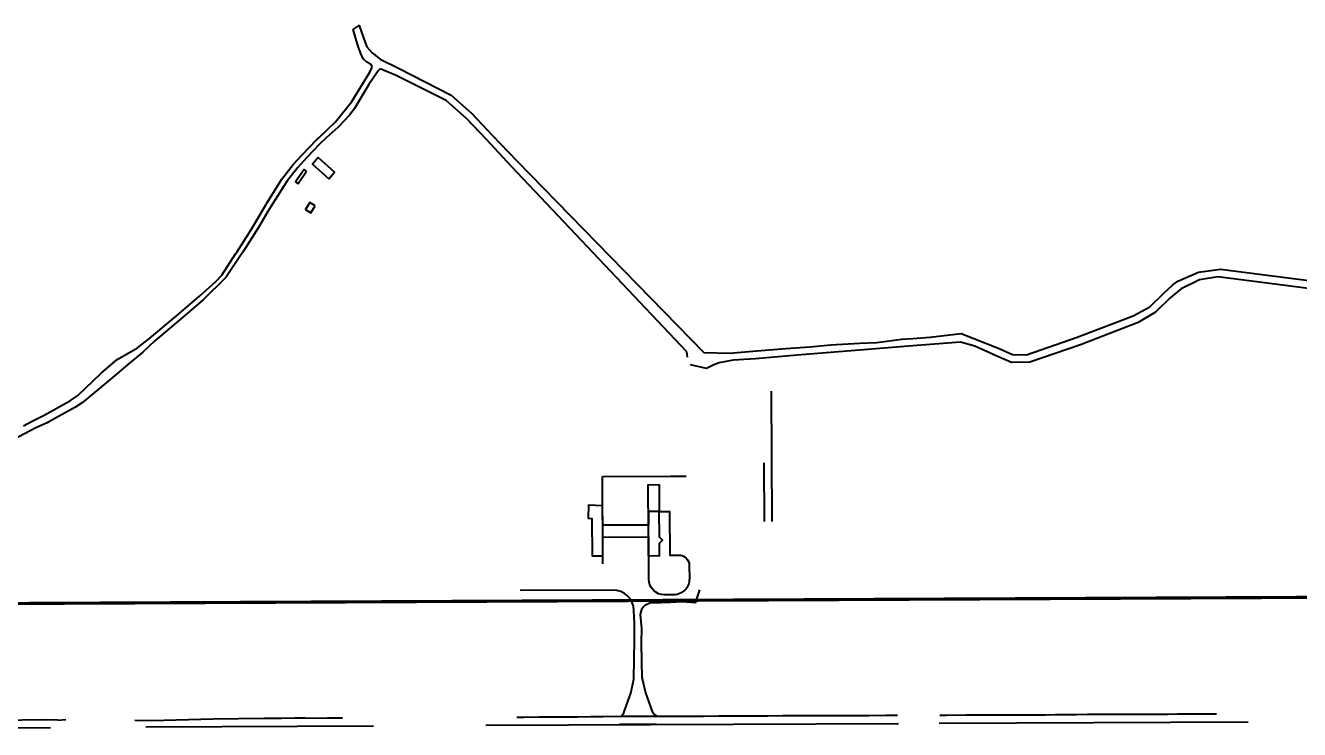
# Model space of a CAD drawing. Header units: metres. Extents: x 428 to 3974, y -4076 to 3914.
# Drawn here: x 898.353 to 898.875, y -366.412 to -366.124 of the extents above; entities that cross this region are included whole.
import ezdxf

# ---------------------------------------------------------------- set-up
doc = ezdxf.new("R2010")
doc.units = ezdxf.units.M
doc.header["$MEASUREMENT"] = 0
for name, color, linetype, lineweight in [('C-BLDG', 253, 'Continuous', 5), ('C-CLER-AERO', 253, 'Continuous', 5), ('C-ROAD-AIRF', 253, 'Continuous', 5), ('C-ROAD-LAND', 253, 'Continuous', 9), ('C-RUNN', 253, 'Continuous', 5), ('C-SHLD', 253, 'Continuous', 5)]:
    doc.layers.add(name, color=color, linetype=linetype, lineweight=lineweight)
doc.styles.add('ADPI R', font='swiss.ttf')
doc.linetypes.add('OLS', pattern='A,4,-2,4,-2,["OLS",ADPI R,S=1.2,R=0,X=-1.7,Y=-0.5],-2,4,-2,4,-2', length=26)

msp = doc.modelspace()

# ---------------------------------------------------------------- linework, layer by layer
at = {"layer": 'C-BLDG', "lineweight": 40}
for points in [[(898.47271, -366.17776), (898.4704, -366.18046), (898.47709, -366.18649), (898.47941, -366.18379)], [(898.46796, -366.18328), (898.46694, -366.18258), (898.46345, -366.18769), (898.46447, -366.18839)], [(898.4715, -366.19749), (898.46928, -366.19616), (898.46756, -366.19906), (898.46978, -366.20038)], [(898.61261, -366.32295), (898.60815, -366.32297), (898.60819, -366.3286), (898.58946, -366.32863), (898.58937, -366.32067), (898.58355, -366.32042), (898.58351, -366.3257), (898.58495, -366.32585), (898.58505, -366.34118), (898.58951, -366.34117), (898.58947, -366.33346), (898.60817, -366.33334), (898.60824, -366.34109), (898.61267, -366.34111), (898.61265, -366.33599), (898.61391, -366.33472), (898.61269, -366.3335)]]:
    msp.add_lwpolyline(points, close=True, dxfattribs=at)
at = {"layer": 'C-CLER-AERO', "linetype": 'OLS', "lineweight": 40, "const_width": 0.0013, "flags": 128}
msp.add_lwpolyline([(897.97941, -366.36248), (899.30065, -366.35622), (899.30124, -366.47751), (897.97998, -366.48377), (897.97941, -366.36248)], close=True, dxfattribs=at)
at = {"layer": 'C-ROAD-AIRF', "lineweight": 40}
for p, q in [((898.65845, -366.27362), (898.65875, -366.32706)), ((898.65572, -366.32707), (898.65558, -366.30304)), ((898.58934, -366.30859), (898.61706, -366.30846)), ((898.58951, -366.34443), (898.58934, -366.30859)), ((898.61706, -366.30846), (898.62366, -366.30843)), ((898.61153, -366.41039), (898.59637, -366.41046))]:
    msp.add_line(p, q, dxfattribs=at)
msp.add_lwpolyline([(898.61256, -366.31197), (898.61261, -366.32295), (898.61686, -366.32299), (898.61694, -366.3409), (898.62057, -366.34089, -0.414214), (898.62492, -366.3452), (898.62495, -366.35067, -0.414241), (898.61848, -366.35719), (898.61481, -366.35721, -0.414186), (898.60829, -366.35074), (898.6081, -366.31199)], format="xyb", close=True, dxfattribs=at)
msp.add_lwpolyline([(898.59697, -366.40705), (898.59805, -366.40558), (898.59916, -366.40247), (898.60096, -366.39755), (898.60224, -366.39182), (898.60232, -366.38345), (898.6024, -366.37572), (898.60245, -366.36892), (898.60224, -366.36357, 0.404374), (898.59354, -366.35524), (898.55558, -366.35542)], format="xyb", dxfattribs=at)
for points in [[(898.62744, -366.36043), (898.6293, -366.35515)], [(898.62744, -366.36043), (898.62205, -366.35999), (898.61709, -366.36037), (898.61338, -366.36041), (898.60955, -366.36041), (898.60899, -366.36042), (898.60673, -366.3616), (898.60633, -366.36196), (898.6053, -366.36326), (898.60484, -366.3653), (898.60531, -366.37096), (898.60524, -366.37668), (898.6053, -366.38476), (898.60544, -366.391), (898.60696, -366.39737), (898.60967, -366.40508), (898.61065, -366.40633), (898.61174, -366.40717)]]:
    msp.add_lwpolyline(points, dxfattribs=at)
at = {"layer": 'C-ROAD-LAND', "lineweight": 40}
for p, q in [((898.49821, -366.14132), (898.4973, -366.14212)), ((898.50474, -366.1441), (898.49821, -366.14132)), ((898.4973, -366.14212), (898.49353, -366.14772)), ((898.52529, -366.15432), (898.50474, -366.1441)), ((898.49353, -366.14772), (898.48757, -366.1576)), ((898.48757, -366.1576), (898.48569, -366.16016)), ((898.53355, -366.16167), (898.52529, -366.15432)), ((898.48569, -366.16016), (898.48089, -366.1652)), ((898.5418, -366.17038), (898.53355, -366.16167)), ((898.48089, -366.1652), (898.47607, -366.16957)), ((898.4733, -366.17219), (898.4681, -366.17765)), ((898.47607, -366.16957), (898.4733, -366.17219)), ((898.552, -366.18136), (898.5418, -366.17038)), ((898.4681, -366.17765), (898.46435, -366.18179)), ((898.46435, -366.18179), (898.46013, -366.18715)), ((898.62392, -366.25742), (898.552, -366.18136)), ((898.46013, -366.18715), (898.4586, -366.18949)), ((898.4586, -366.18949), (898.45352, -366.19761)), ((898.45352, -366.19761), (898.45209, -366.19986)), ((898.45209, -366.19986), (898.44827, -366.20647)), ((898.44827, -366.20647), (898.44206, -366.21618)), ((898.44055, -366.21828), (898.43488, -366.22691)), ((898.44206, -366.21618), (898.44055, -366.21828)), ((898.43488, -366.22691), (898.42551, -366.23612)), ((898.8341, -366.22794), (898.82658, -366.23165)), ((898.84167, -366.22672), (898.8341, -366.22794)), ((898.88804, -366.23259), (898.84167, -366.22672)), ((898.82218, -366.23534), (898.81618, -366.24123)), ((898.82658, -366.23165), (898.82218, -366.23534)), ((898.42551, -366.23612), (898.41629, -366.24406)), ((898.81618, -366.24123), (898.80898, -366.2454)), ((898.41629, -366.24406), (898.40576, -366.25296)), ((898.80898, -366.2454), (898.78536, -366.25452)), ((898.40576, -366.25296), (898.40085, -366.25759)), ((898.69632, -366.25666), (898.68452, -366.25755)), ((898.71657, -366.25503), (898.69632, -366.25666)), ((898.73614, -366.25347), (898.71657, -366.25503)), ((898.742, -366.25507), (898.73614, -366.25347)), ((898.75074, -366.25911), (898.742, -366.25507)), ((898.78536, -366.25452), (898.7646, -366.26174)), ((898.39551, -366.26195), (898.38738, -366.26884)), ((898.40085, -366.25759), (898.39551, -366.26195)), ((898.62424, -366.2597), (898.62392, -366.25742)), ((898.63713, -366.26202), (898.63496, -366.26284)), ((898.64299, -366.26087), (898.63713, -366.26202)), ((898.65206, -366.26027), (898.64299, -366.26087)), ((898.6692, -366.25882), (898.65206, -366.26027)), ((898.68452, -366.25755), (898.6692, -366.25882)), ((898.75705, -366.2619), (898.75074, -366.25911)), ((898.7646, -366.26174), (898.75705, -366.2619)), ((898.63202, -366.2643), (898.62545, -366.26274)), ((898.63496, -366.26284), (898.63202, -366.2643)), ((898.38738, -366.26884), (898.3761, -366.27828)), ((898.37294, -366.28025), (898.36234, -366.28615)), ((898.3761, -366.27828), (898.37294, -366.28025)), ((898.36158, -366.28663), (898.35701, -366.2887)), ((898.36234, -366.28615), (898.36158, -366.28663)), ((898.35701, -366.2887), (898.33367, -366.30092))]:
    msp.add_line(p, q, dxfattribs=at)
msp.add_lwpolyline([(898.35188, -366.28782), (898.35545, -366.28588), (898.36043, -366.28339), (898.3711, -366.27738), (898.3742, -366.27535), (898.38371, -366.26619), (898.39037, -366.26057), (898.39859, -366.25581), (898.40368, -366.25183), (898.41454, -366.24284), (898.4241, -366.2346), (898.4308, -366.22863), (898.43325, -366.22594), (898.4388, -366.2173), (898.43935, -366.2165), (898.4451, -366.20754), (898.44633, -366.20548), (898.45036, -366.19875), (898.45164, -366.19649), (898.45684, -366.18809), (898.45769, -366.18667), (898.46244, -366.18059), (898.46617, -366.17658), (898.47209, -366.17047), (898.47276, -366.16986), (898.47331, -366.16932), (898.47986, -366.16311), (898.48656, -366.15468), (898.49388, -366.14263), (898.4947, -366.14087), (898.49475, -366.14014), (898.49422, -366.13939), (898.49274, -366.13862), (898.49121, -366.13718), (898.49018, -366.13504), (898.48917, -366.13217), (898.48709, -366.12519), (898.48954, -366.12352), (898.49148, -366.12904), (898.49267, -366.13234), (898.49488, -366.13473), (898.49813, -366.13736), (898.50569, -366.141), (898.5273, -366.15212), (898.53557, -366.15949), (898.54408, -366.16858), (898.55415, -366.17908), (898.63088, -366.25777), (898.64144, -366.25797), (898.65098, -366.25723), (898.65601, -366.25684), (898.66449, -366.25614), (898.6743, -366.25537), (898.68297, -366.2546), (898.69493, -366.25394), (898.70185, -366.25366), (898.71215, -366.25222), (898.71667, -366.25196), (898.72377, -366.25149), (898.73648, -366.24992), (898.75199, -366.25603), (898.75745, -366.25859), (898.7632, -366.25868), (898.78402, -366.2515), (898.80702, -366.24273), (898.81373, -366.23905), (898.8195, -366.2334), (898.82319, -366.22997), (898.82534, -366.22852), (898.83382, -366.22476), (898.84272, -366.22349), (898.89075, -366.22967)], dxfattribs=at)
at = {"layer": 'C-RUNN', "lineweight": 40, "ltscale": 0.1}
for points in [[(898.2019, -366.41233), (898.36298, -366.41156)], [(898.40201, -366.41138), (898.49549, -366.41094)], [(898.54147, -366.41072), (898.71066, -366.40992)], [(898.72743, -366.40984), (898.85414, -366.40924)]]:
    msp.add_lwpolyline(points, dxfattribs=at)
at = {"layer": 'C-SHLD', "lineweight": 40}
for points in [[(898.36582, -366.40868), (898.36927, -366.40828)], [(898.48265, -366.40783), (898.47661, -366.40784), (898.47228, -366.40788), (898.46748, -366.40785), (898.463, -366.40783), (898.45775, -366.40791), (898.45059, -366.40791), (898.45059, -366.40791), (898.42974, -366.40817), (898.40432, -366.40892), (898.39759, -366.4088)], [(898.71038, -366.4067), (898.70549, -366.40675), (898.69876, -366.40678), (898.69405, -366.40682), (898.68797, -366.40684), (898.68259, -366.40683), (898.67753, -366.40683), (898.6731, -366.40686), (898.66893, -366.40688), (898.66319, -366.4069), (898.65729, -366.40697), (898.65078, -366.40698), (898.64324, -366.407), (898.63705, -366.40702), (898.63082, -366.40711), (898.6249, -366.40712), (898.61931, -366.40711), (898.61174, -366.40717), (898.59697, -366.40705), (898.58963, -366.40731), (898.58446, -366.40731), (898.57923, -366.40733), (898.57249, -366.40739), (898.56809, -366.4074), (898.5632, -366.4074), (898.55705, -366.40748), (898.5542, -366.40748)], [(898.84115, -366.40615), (898.83807, -366.40616), (898.83335, -366.40618), (898.82902, -366.4062), (898.82515, -366.40622), (898.82134, -366.40624), (898.81737, -366.40625), (898.81319, -366.40629), (898.80906, -366.40629), (898.80513, -366.40629), (898.80118, -366.40635), (898.79717, -366.40634), (898.7932, -366.40632), (898.78829, -366.40635), (898.78379, -366.40641), (898.77954, -366.40644), (898.77501, -366.40647), (898.771, -366.40651), (898.76703, -366.40658), (898.76336, -366.4066), (898.75894, -366.40653), (898.755, -366.40658), (898.75108, -366.40659), (898.74687, -366.40659), (898.74238, -366.40661), (898.73839, -366.4066), (898.73046, -366.40665), (898.72767, -366.40666)], [(898.36582, -366.40868), (898.35942, -366.4085), (898.34317, -366.4087), (898.31827, -366.40946), (898.29333, -366.40912), (898.26833, -366.40895), (898.21825, -366.40899), (898.21292, -366.40903), (898.20679, -366.40897), (898.20236, -366.40899)]]:
    msp.add_lwpolyline(points, dxfattribs=at)

doc.saveas('drawing.dxf')
